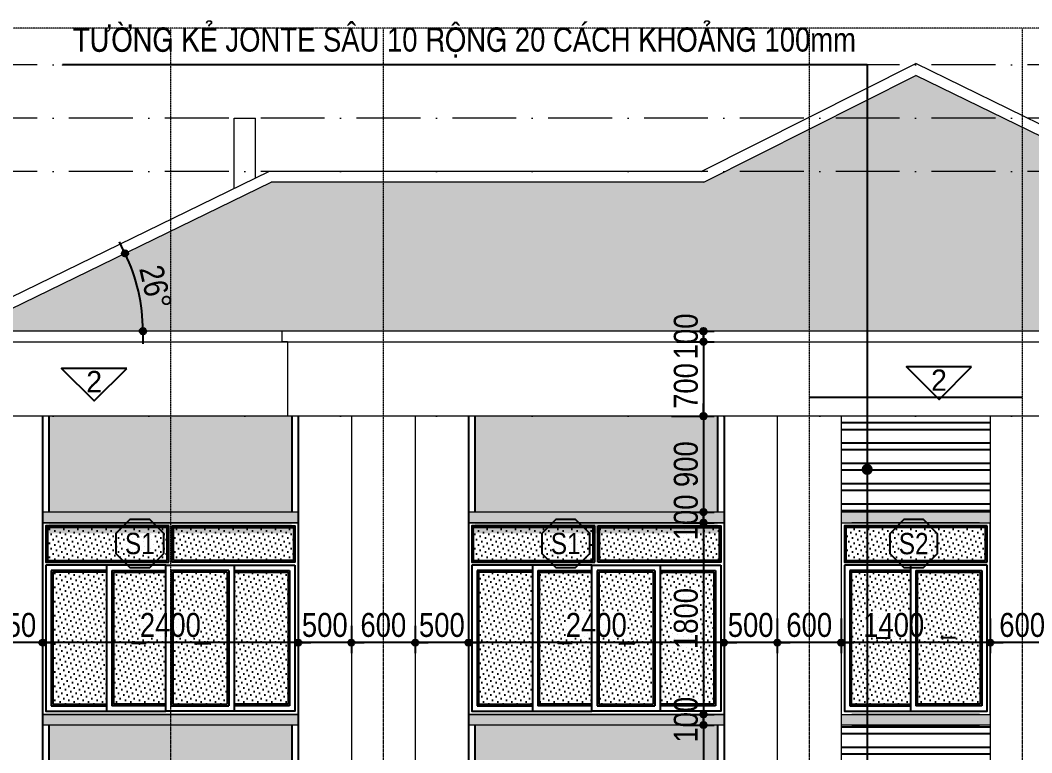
# Model space of a CAD drawing. Extents: x -79995 to 347433, y -157641 to 104789.
# Drawn here: x 74319 to 83819, y -22105 to -15225 of the extents above; entities that cross this region are included whole.
import ezdxf
from ezdxf.enums import TextEntityAlignment as Align

# ---------------------------------------------------------------- set-up
doc = ezdxf.new("R2010")
doc.units = 0
doc.linetypes.add('ACAD_ISO10W100', pattern=[18, 12, -3, 0, -3])
doc.layers.get('DEFPOINTS').update_dxf_attribs({"linetype": 'CONTINUOUS'})
for name, color, linetype in [('DIM', 1, 'CONTINUOUS'), ('DOOR', 20, 'CONTINUOUS'), ('HACTH', 8, 'CONTINUOUS'), ('HATCH', 8, 'CONTINUOUS'), ('HATCHNGOI', 22, 'CONTINUOUS'), ('KINH 1', 142, 'CONTINUOUS'), ('TAGS', 60, 'CONTINUOUS'), ('TEXT', 7, 'CONTINUOUS')]:
    doc.layers.add(name, color=color, linetype=linetype)
doc.layers.add('NET-THAY', color=2, linetype='CONTINUOUS', lineweight=13)
doc.layers.add('TRUC', color=24, linetype='CONTINUOUS', lineweight=0)
doc.styles.add('1', font='', dxfattribs={"height": 250})
doc.styles.add('AVO', font='')
doc.styles.add('HEL-CONDENSE', font='')
doc.styles.add('VNI-HELVE-CONDENSEN', font='')
doc.styles.get('1').set_extended_font_data('VNI-Helve-Condense')
doc.styles.get('AVO').set_extended_font_data('VNI-Avo')
doc.styles.get('HEL-CONDENSE').set_extended_font_data('VNI-Helve-Condense')
doc.styles.get('VNI-HELVE-CONDENSEN').set_extended_font_data('VNI-Helve-Condense')
doc.dimstyles.new('D100', dxfattribs={"dimtxt": 225, "dimasz": 1.2, "dimexe": 100, "dimexo": 0, "dimgap": 50, "dimtad": 1, "dimdec": 0, "dimzin": 13, "dimdsep": 46, "dimtxsty": 'HEL-CONDENSE', "dimblk": 'D50', "dimcen": 0, "dimclrd": 1, "dimclre": 1, "dimclrt": 7, "dimadec": 0, "dimazin": 0, "dimtfac": 1, "dimtdec": 0, "dimtmove": 0, "dimatfit": 3, "dimldrblk": 'D50', "dimfxl": 1, "dimtolj": 1, "dimtzin": 13, "dimarcsym": 0})
pattern_1 = [(37.5, (-1253396.462, -257400.137), (-1.2000235, 36.7059928), [0, -28.956, 0, -32.385, 0, -30.95625]), (7.5, (-1253396.46, -257400.137), (33.7142462, 53.7618825), [0, -15.621, 0, -26.0985, 0, -10.00125]), (327.5, (-1253419.894, -257400.137), (59.3244278, 0.10778885), [0, -9.525, 0, -34.29, 0, -44.7675]), (317.5, (-1253419.894, -257400.137), (57.266734, 16.7196992), [0, -4.7625, 0, -22.479, 0, -25.7175])]
pattern_2 = [(82.5, (-993673.49, 316143.21), (-70.350659, 65.896356), [0, -76, 0, -85, 0, -81.25]), (52.5, (-993673.49, 316143.21), (-37.206876, 162.348986), [0, -41, 0, -68.5, 0, -26.25]), (12.5, (-993716.98, 316099.72), (109.9014636, 110.301619), [0, -25, 0, -90, 0, -117.5]), (2.5, (-993716.98, 316099.72), (75.252108, 137.313143), [0, -12.5, 0, -59, 0, -67.5])]
pattern_3 = [(45, (0, 0), (-16.5728, 49.71845), [0, -46.875])]

# ---------------------------------------------------------------- blocks, each defined once
blk = doc.blocks.new('KH-CUADI')
at = {"layer": 'TAGS'}
blk.add_lwpolyline([(-124, 300), (-300, 124), (-300, -124), (-124, -300), (124, -300), (300, -124), (300, 124), (124, 300)], close=True, dxfattribs=at)
at = {"layer": 'TAGS', "style": 'VNI-HELVE-CONDENSEN'}
blk.add_attdef('D', text='', height=300, dxfattribs=at).set_placement((0, 0), align=Align.MIDDLE)
blk = doc.blocks.new('A$C11FB6725')
at = {"layer": 'KINH 1'}
h = blk.add_hatch(dxfattribs=at)
h.set_pattern_fill('DOTS', color=256, scale=750, angle=45, style=0)
h.set_pattern_definition(pattern_3)
h.paths.add_polyline_path([(59.6, -459.4), (-1065.4, -459.4), (-1065.4, -769.4), (59.6, -769.4)])
h.paths.add_polyline_path([(1244.6, -459.4), (119.6, -459.4), (119.6, -769.4), (1244.6, -769.4)])
h.paths.add_polyline_path([(1194.6, -879.4), (689.6, -879.4), (689.6, -2119.4), (1194.6, -2119.4)])
h.paths.add_polyline_path([(624.6, -879.4), (113.1, -879.4), (113.1, -2119.4), (624.6, -2119.4)])
h.paths.add_polyline_path([(48.1, -879.4), (-445.4, -879.4), (-445.4, -2119.4), (48.1, -2119.4)])
h.paths.add_polyline_path([(-510.4, -879.4), (-1015.4, -879.4), (-1015.4, -2119.4), (-510.4, -2119.4)])
at = {"layer": 'DOOR'}
for p, q in [((74.6, -784.4), (74.6, -444.4)), ((104.6, -784.4), (104.6, -444.4)), ((48.1, -814.4), (-1080.4, -814.4)), ((-510.4, -814.4), (-510.4, -2184.4)), ((48.1, -814.4), (1259.6, -814.4)), ((689.6, -814.4), (689.6, -2184.4)), ((-510.4, -864.4), (-1030.4, -864.4)), ((-1030.4, -864.4), (-1030.4, -2134.4)), ((-460.4, -864.4), (-460.4, -2134.4)), ((-460.4, -864.4), (48.1, -864.4)), ((639.6, -864.4), (98.1, -864.4)), ((98.1, -864.4), (98.1, -2134.4)), ((639.6, -864.4), (639.6, -2134.4)), ((689.6, -864.4), (1209.6, -864.4)), ((1209.6, -864.4), (1209.6, -2134.4)), ((-1030.4, -2134.4), (-510.4, -2134.4)), ((48.1, -2134.4), (-460.4, -2134.4)), ((98.1, -2134.4), (639.6, -2134.4)), ((1209.6, -2134.4), (689.6, -2134.4))]:
    blk.add_line(p, q, dxfattribs=at)
at = {"layer": 'DOOR', "color": 8}
for p, q in [((-510.4, -879.4), (-1015.4, -879.4)), ((-1015.4, -879.4), (-1015.4, -2119.4)), ((-445.4, -879.4), (-445.4, -2119.4)), ((-445.4, -879.4), (48.1, -879.4)), ((624.6, -879.4), (113.1, -879.4)), ((113.1, -879.4), (113.1, -2119.4)), ((624.6, -879.4), (624.6, -2119.4)), ((689.6, -879.4), (1194.6, -879.4)), ((1194.6, -879.4), (1194.6, -2119.4)), ((-1015.4, -2119.4), (-510.4, -2119.4)), ((48.1, -2119.4), (-445.4, -2119.4)), ((113.1, -2119.4), (624.6, -2119.4)), ((1194.6, -2119.4), (689.6, -2119.4))]:
    blk.add_line(p, q, dxfattribs=at)
at = {"layer": 'DOOR'}
for points in [[(74.6, -444.4), (-1080.4, -444.4), (-1080.4, -784.4), (74.6, -784.4)], [(104.6, -444.4), (1259.6, -444.4), (1259.6, -784.4), (104.6, -784.4)], [(-1080.4, -814.4), (-1080.4, -2184.4), (48.1, -2184.4), (48.1, -814.4)], [(1259.6, -814.4), (1259.6, -2184.4), (48.1, -2184.4), (48.1, -814.4)], [(-138.1, -1548.1), (-268.5, -1548.1), (-255.2, -1527.4)], [(317.3, -1548.1), (447.7, -1548.1), (434.4, -1527.4)]]:
    blk.add_lwpolyline(points, dxfattribs=at)
at = {"layer": 'DOOR', "color": 8}
for points in [[(59.6, -769.4), (59.6, -459.4), (-1065.4, -459.4), (-1065.4, -769.4), (59.6, -769.4)], [(119.6, -769.4), (119.6, -459.4), (1244.6, -459.4), (1244.6, -769.4), (119.6, -769.4)]]:
    blk.add_lwpolyline(points, close=True, dxfattribs=at)
at = {"layer": 'NET-THAY'}
for p, q in [((-1110.4, -414.4), (1289.6, -414.4)), ((1289.6, -2214.4), (1289.6, -414.4)), ((-1110.4, -2214.4), (1289.6, -2214.4))]:
    blk.add_line(p, q, dxfattribs=at)
blk.add_lwpolyline([(-1110.4, -414.4), (-1110.4, -2214.4)], dxfattribs=at)
at = {"layer": 'TAGS', "linetype": 'Continuous'}
ref = blk.add_blockref('KH-CUADI', (-197.3, -609.5), dxfattribs=dict(at, xscale=0.75, yscale=0.75, zscale=0.75, rotation=180))
ref.add_attrib('D', 'S1', dxfattribs={"color": 7, "height": 200, "style": 'VNI-HELVE-CONDENSEN'}).set_placement((-197.3, -609.5), align=Align.MIDDLE)
blk = doc.blocks.new('A$C204D7F7F')
at = {"layer": 'KINH 1'}
h = blk.add_hatch(dxfattribs=at)
h.set_pattern_fill('DOTS', color=256, scale=750, angle=45, style=0)
h.set_pattern_definition(pattern_3)
h.paths.add_polyline_path([(3435.1, 1266), (2125.1, 1266), (2125.1, 956), (3435.1, 956)])
h.paths.add_polyline_path([(3385.1, 846), (2795.1, 846), (2795.1, -394), (3385.1, -394)])
h.paths.add_polyline_path([(2730.1, 846), (2175.1, 846), (2175.1, -394), (2730.1, -394)])
at = {"layer": 'DOOR'}
for p, q in [((3450.1, 941), (3450.1, 1281)), ((3450.1, 911), (2110.1, 911)), ((2730.1, 861), (2160.1, 861)), ((2160.1, 861), (2160.1, -409)), ((2730.1, 911), (2730.1, -459)), ((2780.1, 861), (2780.1, -409)), ((2780.1, 861), (3400.1, 861)), ((3400.1, 861), (3400.1, -409)), ((2160.1, -409), (2730.1, -409)), ((3400.1, -409), (2780.1, -409))]:
    blk.add_line(p, q, dxfattribs=at)
at = {"layer": 'DOOR', "color": 8}
for p, q in [((2730.1, 846), (2175.1, 846)), ((2175.1, 846), (2175.1, -394)), ((2795.1, 846), (2795.1, -394)), ((2795.1, 846), (3385.1, 846)), ((3385.1, 846), (3385.1, -394)), ((2175.1, -394), (2730.1, -394)), ((3385.1, -394), (2795.1, -394))]:
    blk.add_line(p, q, dxfattribs=at)
at = {"layer": 'DOOR'}
for points in [[(3450.1, 1281), (2110.1, 1281), (2110.1, 941), (3450.1, 941)], [(2110.1, 911), (2110.1, -459), (3450.1, -459), (3450.1, 911)], [(2407.8, 231.3), (2538.2, 231.3), (2524.9, 252.1)], [(3152.4, 231.3), (3022, 231.3), (3035.3, 252.1)]]:
    blk.add_lwpolyline(points, dxfattribs=at)
at = {"layer": 'DOOR', "color": 8}
blk.add_lwpolyline([(3435.1, 956), (3435.1, 1266), (2125.1, 1266), (2125.1, 956), (3435.1, 956)], close=True, dxfattribs=at)
at = {"layer": 'NET-THAY'}
for p, q in [((2080.1, 1311), (3480.1, 1311)), ((3480.1, -489), (3480.1, 1311)), ((2080.1, -489), (3480.1, -489))]:
    blk.add_line(p, q, dxfattribs=at)
blk.add_lwpolyline([(2080.1, 1311), (2080.1, -489)], dxfattribs=at)
at = {"layer": 'TAGS', "linetype": 'Continuous'}
ref = blk.add_blockref('KH-CUADI', (2761.1, 1115), dxfattribs=dict(at, xscale=0.75, yscale=0.75, zscale=0.75, rotation=180))
ref.add_attrib('D', 'S2', dxfattribs={"color": 7, "height": 200, "style": 'VNI-HELVE-CONDENSEN'}).set_placement((2761.1, 1115), align=Align.MIDDLE)
blk = doc.blocks.new('D50')
at = {"layer": 'DIM'}
blk.add_hatch(color=256, dxfattribs=at).paths.add_polyline_path([(25, 0, 1), (-25, 0, 1)])
blk.add_line((25, 0), (100, 0), dxfattribs=at)
blk.add_circle((0, 0), 25, dxfattribs=at)
blk = doc.blocks.new('*D964')
at = {"layer": 'DEFPOINTS', "color": 0, "linetype": 'Continuous', "transparency": 16777216}
for p in [(80485.9, -18144.2), (80485.9, -18244.2), (80735.9, -18244.2)]:
    blk.add_point(p, dxfattribs=at)
at = {"layer": 'DIM', "color": 1, "linetype": 'Continuous', "lineweight": -2, "transparency": 16777216}
for p, q in [((80485.9, -18144.2), (80835.9, -18144.2)), ((80735.9, -18143), (80735.9, -18141.8)), ((80735.9, -18144.2), (80735.9, -18244.2)), ((80485.9, -18244.2), (80835.9, -18244.2)), ((80735.9, -18245.4), (80735.9, -18246.6))]:
    blk.add_line(p, q, dxfattribs=at)
at = {"layer": 'DIM', "color": 1, "linetype": 'Continuous', "lineweight": -2, "transparency": 16777216, "xscale": 1.199999999999999, "yscale": 1.199999999999999, "zscale": 1.199999999999999}
for p, rotation in [((80735.9, -18144.2), 270), ((80735.9, -18244.2), 90)]:
    blk.add_blockref('D50', p, dxfattribs=dict(at, rotation=rotation))
at = {"layer": 'DIM', "color": 7, "linetype": 'Continuous', "transparency": 16777216, "insert": (80571, -18194.2), "char_height": 225, "attachment_point": 5, "rotation": 90, "style": 'HEL-CONDENSE'}
blk.add_mtext('\\A1;100', dxfattribs=at)
blk = doc.blocks.new('*D965')
at = {"layer": 'DEFPOINTS', "color": 0, "linetype": 'Continuous', "transparency": 16777216}
for p in [(80485.9, -18244.2), (80435.9, -18944.2), (80735.9, -18944.2)]:
    blk.add_point(p, dxfattribs=at)
at = {"layer": 'DIM', "color": 1, "linetype": 'Continuous', "lineweight": -2, "transparency": 16777216}
for p, q in [((80485.9, -18244.2), (80835.9, -18244.2)), ((80735.9, -18245.4), (80735.9, -18943)), ((80435.9, -18944.2), (80835.9, -18944.2))]:
    blk.add_line(p, q, dxfattribs=at)
at = {"layer": 'DIM', "color": 1, "linetype": 'Continuous', "lineweight": -2, "transparency": 16777216, "xscale": 1.199999999999999, "yscale": 1.199999999999999, "zscale": 1.199999999999999}
for p, rotation in [((80735.9, -18244.2), 90), ((80735.9, -18944.2), 270)]:
    blk.add_blockref('D50', p, dxfattribs=dict(at, rotation=rotation))
at = {"layer": 'DIM', "color": 7, "linetype": 'Continuous', "transparency": 16777216, "insert": (80571, -18660.1), "char_height": 225, "attachment_point": 5, "rotation": 90, "style": 'HEL-CONDENSE'}
blk.add_mtext('\\A1;700', dxfattribs=at)
blk = doc.blocks.new('*D969')
at = {"layer": 'DEFPOINTS', "color": 0, "linetype": 'Continuous', "transparency": 16777216}
for p in [(83428.8, -20844.2), (84028.8, -20844.2), (83428.8, -21070.7)]:
    blk.add_point(p, dxfattribs=at)
at = {"layer": 'DIM', "color": 1, "linetype": 'Continuous', "lineweight": -2, "transparency": 16777216}
for p, q in [((83428.8, -20844.2), (83428.8, -21170.7)), ((84028.8, -20844.2), (84028.8, -21170.7)), ((84027.6, -21070.7), (83430, -21070.7))]:
    blk.add_line(p, q, dxfattribs=at)
at = {"layer": 'DIM', "color": 1, "linetype": 'Continuous', "lineweight": -2, "transparency": 16777216, "xscale": 1.199999999999999, "yscale": 1.199999999999999, "zscale": 1.199999999999999, "rotation": 180}
blk.add_blockref('D50', (83428.8, -21070.7), dxfattribs=at)
at = {"layer": 'DIM', "color": 1, "linetype": 'Continuous', "lineweight": -2, "transparency": 16777216, "xscale": 1.199999999999999, "yscale": 1.199999999999999, "zscale": 1.199999999999999}
blk.add_blockref('D50', (84028.8, -21070.7), dxfattribs=at)
at = {"layer": 'DIM', "color": 7, "linetype": 'Continuous', "transparency": 16777216, "insert": (83728.8, -20905.8), "char_height": 225, "attachment_point": 5, "style": 'HEL-CONDENSE'}
blk.add_mtext('\\A1;600', dxfattribs=at)
blk = doc.blocks.new('*D970')
at = {"layer": 'DEFPOINTS', "color": 0, "linetype": 'Continuous', "transparency": 16777216}
for p in [(82028.8, -20844.2), (83428.8, -20844.2), (82028.8, -21070.7)]:
    blk.add_point(p, dxfattribs=at)
at = {"layer": 'DIM', "color": 1, "linetype": 'Continuous', "lineweight": -2, "transparency": 16777216}
for p, q in [((82028.8, -20844.2), (82028.8, -21170.7)), ((83428.8, -20844.2), (83428.8, -21170.7)), ((83427.6, -21070.7), (82030, -21070.7))]:
    blk.add_line(p, q, dxfattribs=at)
at = {"layer": 'DIM', "color": 1, "linetype": 'Continuous', "lineweight": -2, "transparency": 16777216, "xscale": 1.199999999999999, "yscale": 1.199999999999999, "zscale": 1.199999999999999, "rotation": 180}
blk.add_blockref('D50', (82028.8, -21070.7), dxfattribs=at)
at = {"layer": 'DIM', "color": 1, "linetype": 'Continuous', "lineweight": -2, "transparency": 16777216, "xscale": 1.199999999999999, "yscale": 1.199999999999999, "zscale": 1.199999999999999}
blk.add_blockref('D50', (83428.8, -21070.7), dxfattribs=at)
at = {"layer": 'DIM', "color": 7, "linetype": 'Continuous', "transparency": 16777216, "insert": (82522.1, -20905.8), "char_height": 225, "attachment_point": 5, "style": 'HEL-CONDENSE'}
blk.add_mtext('\\A1;1400', dxfattribs=at)
blk = doc.blocks.new('*D971')
at = {"layer": 'DEFPOINTS', "color": 0, "linetype": 'Continuous', "transparency": 16777216}
for p in [(81428.8, -20844.2), (82028.8, -20844.2), (81428.8, -21070.7)]:
    blk.add_point(p, dxfattribs=at)
at = {"layer": 'DIM', "color": 1, "linetype": 'Continuous', "lineweight": -2, "transparency": 16777216}
for p, q in [((81428.8, -20844.2), (81428.8, -21170.7)), ((82028.8, -20844.2), (82028.8, -21170.7)), ((82027.6, -21070.7), (81430, -21070.7))]:
    blk.add_line(p, q, dxfattribs=at)
at = {"layer": 'DIM', "color": 1, "linetype": 'Continuous', "lineweight": -2, "transparency": 16777216, "xscale": 1.199999999999999, "yscale": 1.199999999999999, "zscale": 1.199999999999999, "rotation": 180}
blk.add_blockref('D50', (81428.8, -21070.7), dxfattribs=at)
at = {"layer": 'DIM', "color": 1, "linetype": 'Continuous', "lineweight": -2, "transparency": 16777216, "xscale": 1.199999999999999, "yscale": 1.199999999999999, "zscale": 1.199999999999999}
blk.add_blockref('D50', (82028.8, -21070.7), dxfattribs=at)
at = {"layer": 'DIM', "color": 7, "linetype": 'Continuous', "transparency": 16777216, "insert": (81728.8, -20905.8), "char_height": 225, "attachment_point": 5, "style": 'HEL-CONDENSE'}
blk.add_mtext('\\A1;600', dxfattribs=at)
blk = doc.blocks.new('*D972')
at = {"layer": 'DEFPOINTS', "color": 0, "linetype": 'Continuous', "transparency": 16777216}
for p in [(80928.8, -20844.2), (81428.8, -20844.2), (80928.8, -21070.7)]:
    blk.add_point(p, dxfattribs=at)
at = {"layer": 'DIM', "color": 1, "linetype": 'Continuous', "lineweight": -2, "transparency": 16777216}
for p, q in [((80928.8, -20844.2), (80928.8, -21170.7)), ((81428.8, -20844.2), (81428.8, -21170.7)), ((81427.6, -21070.7), (80930, -21070.7))]:
    blk.add_line(p, q, dxfattribs=at)
at = {"layer": 'DIM', "color": 1, "linetype": 'Continuous', "lineweight": -2, "transparency": 16777216, "xscale": 1.199999999999999, "yscale": 1.199999999999999, "zscale": 1.199999999999999, "rotation": 180}
blk.add_blockref('D50', (80928.8, -21070.7), dxfattribs=at)
at = {"layer": 'DIM', "color": 1, "linetype": 'Continuous', "lineweight": -2, "transparency": 16777216, "xscale": 1.199999999999999, "yscale": 1.199999999999999, "zscale": 1.199999999999999}
blk.add_blockref('D50', (81428.8, -21070.7), dxfattribs=at)
at = {"layer": 'DIM', "color": 7, "linetype": 'Continuous', "transparency": 16777216, "insert": (81178.8, -20905.8), "char_height": 225, "attachment_point": 5, "style": 'HEL-CONDENSE'}
blk.add_mtext('\\A1;500', dxfattribs=at)
blk = doc.blocks.new('*D973')
at = {"layer": 'DEFPOINTS', "color": 0, "linetype": 'Continuous', "transparency": 16777216}
for p in [(78528.7, -20844.2), (80928.8, -20844.2), (78528.7, -21070.7)]:
    blk.add_point(p, dxfattribs=at)
at = {"layer": 'DIM', "color": 1, "linetype": 'Continuous', "lineweight": -2, "transparency": 16777216}
for p, q in [((78528.7, -20844.2), (78528.7, -21170.7)), ((80928.8, -20844.2), (80928.8, -21170.7)), ((80927.6, -21070.7), (78529.9, -21070.7))]:
    blk.add_line(p, q, dxfattribs=at)
at = {"layer": 'DIM', "color": 1, "linetype": 'Continuous', "lineweight": -2, "transparency": 16777216, "xscale": 1.199999999999999, "yscale": 1.199999999999999, "zscale": 1.199999999999999, "rotation": 180}
blk.add_blockref('D50', (78528.7, -21070.7), dxfattribs=at)
at = {"layer": 'DIM', "color": 1, "linetype": 'Continuous', "lineweight": -2, "transparency": 16777216, "xscale": 1.199999999999999, "yscale": 1.199999999999999, "zscale": 1.199999999999999}
blk.add_blockref('D50', (80928.8, -21070.7), dxfattribs=at)
at = {"layer": 'DIM', "color": 7, "linetype": 'Continuous', "transparency": 16777216, "insert": (79728.8, -20905.8), "char_height": 225, "attachment_point": 5, "style": 'HEL-CONDENSE'}
blk.add_mtext('\\A1;2400', dxfattribs=at)
blk = doc.blocks.new('*D974')
at = {"layer": 'DEFPOINTS', "color": 0, "linetype": 'Continuous', "transparency": 16777216}
for p in [(78528.7, -20844.2), (78028.8, -20913), (78028.8, -21070.7)]:
    blk.add_point(p, dxfattribs=at)
at = {"layer": 'DIM', "color": 1, "linetype": 'Continuous', "lineweight": -2, "transparency": 16777216}
for p, q in [((78528.7, -20844.2), (78528.7, -21170.7)), ((78028.8, -20913), (78028.8, -21170.7)), ((78527.5, -21070.7), (78030, -21070.7))]:
    blk.add_line(p, q, dxfattribs=at)
at = {"layer": 'DIM', "color": 1, "linetype": 'Continuous', "lineweight": -2, "transparency": 16777216, "xscale": 1.199999999999999, "yscale": 1.199999999999999, "zscale": 1.199999999999999, "rotation": 180}
blk.add_blockref('D50', (78028.8, -21070.7), dxfattribs=at)
at = {"layer": 'DIM', "color": 1, "linetype": 'Continuous', "lineweight": -2, "transparency": 16777216, "xscale": 1.199999999999999, "yscale": 1.199999999999999, "zscale": 1.199999999999999}
blk.add_blockref('D50', (78528.7, -21070.7), dxfattribs=at)
at = {"layer": 'DIM', "color": 7, "linetype": 'Continuous', "transparency": 16777216, "insert": (78278.7, -20905.8), "char_height": 225, "attachment_point": 5, "style": 'HEL-CONDENSE'}
blk.add_mtext('\\A1;500', dxfattribs=at)
blk = doc.blocks.new('*D975')
at = {"layer": 'DEFPOINTS', "color": 0, "linetype": 'Continuous', "transparency": 16777216}
for p in [(77428.8, -20913), (78028.8, -20913), (77428.8, -21070.7)]:
    blk.add_point(p, dxfattribs=at)
at = {"layer": 'DIM', "color": 1, "linetype": 'Continuous', "lineweight": -2, "transparency": 16777216}
for p, q in [((77428.8, -20913), (77428.8, -21170.7)), ((78028.8, -20913), (78028.8, -21170.7)), ((78027.6, -21070.7), (77430, -21070.7))]:
    blk.add_line(p, q, dxfattribs=at)
at = {"layer": 'DIM', "color": 1, "linetype": 'Continuous', "lineweight": -2, "transparency": 16777216, "xscale": 1.199999999999999, "yscale": 1.199999999999999, "zscale": 1.199999999999999, "rotation": 180}
blk.add_blockref('D50', (77428.8, -21070.7), dxfattribs=at)
at = {"layer": 'DIM', "color": 1, "linetype": 'Continuous', "lineweight": -2, "transparency": 16777216, "xscale": 1.199999999999999, "yscale": 1.199999999999999, "zscale": 1.199999999999999}
blk.add_blockref('D50', (78028.8, -21070.7), dxfattribs=at)
at = {"layer": 'DIM', "color": 7, "linetype": 'Continuous', "transparency": 16777216, "insert": (77728.8, -20905.8), "char_height": 225, "attachment_point": 5, "style": 'HEL-CONDENSE'}
blk.add_mtext('\\A1;600', dxfattribs=at)
blk = doc.blocks.new('*D976')
at = {"layer": 'DEFPOINTS', "color": 0, "linetype": 'Continuous', "transparency": 16777216}
for p in [(76928.8, -20913), (77428.8, -20913), (76928.8, -21070.7)]:
    blk.add_point(p, dxfattribs=at)
at = {"layer": 'DIM', "color": 1, "linetype": 'Continuous', "lineweight": -2, "transparency": 16777216}
for p, q in [((76928.8, -20913), (76928.8, -21170.7)), ((77428.8, -20913), (77428.8, -21170.7)), ((77427.6, -21070.7), (76930, -21070.7))]:
    blk.add_line(p, q, dxfattribs=at)
at = {"layer": 'DIM', "color": 1, "linetype": 'Continuous', "lineweight": -2, "transparency": 16777216, "xscale": 1.199999999999999, "yscale": 1.199999999999999, "zscale": 1.199999999999999, "rotation": 180}
blk.add_blockref('D50', (76928.8, -21070.7), dxfattribs=at)
at = {"layer": 'DIM', "color": 1, "linetype": 'Continuous', "lineweight": -2, "transparency": 16777216, "xscale": 1.199999999999999, "yscale": 1.199999999999999, "zscale": 1.199999999999999}
blk.add_blockref('D50', (77428.8, -21070.7), dxfattribs=at)
at = {"layer": 'DIM', "color": 7, "linetype": 'Continuous', "transparency": 16777216, "insert": (77178.8, -20905.8), "char_height": 225, "attachment_point": 5, "style": 'HEL-CONDENSE'}
blk.add_mtext('\\A1;500', dxfattribs=at)
blk = doc.blocks.new('*D977')
at = {"layer": 'DEFPOINTS', "color": 0, "linetype": 'Continuous', "transparency": 16777216}
for p in [(74528.7, -20844.2), (76928.8, -20913), (74528.7, -21070.7)]:
    blk.add_point(p, dxfattribs=at)
at = {"layer": 'DIM', "color": 1, "linetype": 'Continuous', "lineweight": -2, "transparency": 16777216}
for p, q in [((74528.7, -20844.2), (74528.7, -21170.7)), ((76928.8, -20913), (76928.8, -21170.7)), ((76927.6, -21070.7), (74529.9, -21070.7))]:
    blk.add_line(p, q, dxfattribs=at)
at = {"layer": 'DIM', "color": 1, "linetype": 'Continuous', "lineweight": -2, "transparency": 16777216, "xscale": 1.199999999999999, "yscale": 1.199999999999999, "zscale": 1.199999999999999, "rotation": 180}
blk.add_blockref('D50', (74528.7, -21070.7), dxfattribs=at)
at = {"layer": 'DIM', "color": 1, "linetype": 'Continuous', "lineweight": -2, "transparency": 16777216, "xscale": 1.199999999999999, "yscale": 1.199999999999999, "zscale": 1.199999999999999}
blk.add_blockref('D50', (76928.8, -21070.7), dxfattribs=at)
at = {"layer": 'DIM', "color": 7, "linetype": 'Continuous', "transparency": 16777216, "insert": (75728.8, -20905.8), "char_height": 225, "attachment_point": 5, "style": 'HEL-CONDENSE'}
blk.add_mtext('\\A1;2400', dxfattribs=at)
blk = doc.blocks.new('*D978')
at = {"layer": 'DEFPOINTS', "color": 0, "linetype": 'Continuous', "transparency": 16777216}
for p in [(74528.7, -20844.2), (73978.8, -20921.8), (73978.8, -21070.7)]:
    blk.add_point(p, dxfattribs=at)
at = {"layer": 'DIM', "color": 1, "linetype": 'Continuous', "lineweight": -2, "transparency": 16777216}
for p, q in [((74528.7, -20844.2), (74528.7, -21170.7)), ((73978.8, -20921.8), (73978.8, -21170.7)), ((74527.5, -21070.7), (73980, -21070.7))]:
    blk.add_line(p, q, dxfattribs=at)
at = {"layer": 'DIM', "color": 1, "linetype": 'Continuous', "lineweight": -2, "transparency": 16777216, "xscale": 1.199999999999999, "yscale": 1.199999999999999, "zscale": 1.199999999999999, "rotation": 180}
blk.add_blockref('D50', (73978.8, -21070.7), dxfattribs=at)
at = {"layer": 'DIM', "color": 1, "linetype": 'Continuous', "lineweight": -2, "transparency": 16777216, "xscale": 1.199999999999999, "yscale": 1.199999999999999, "zscale": 1.199999999999999}
blk.add_blockref('D50', (74528.7, -21070.7), dxfattribs=at)
at = {"layer": 'DIM', "color": 7, "linetype": 'Continuous', "transparency": 16777216, "insert": (74253.7, -20905.8), "char_height": 225, "attachment_point": 5, "style": 'HEL-CONDENSE'}
blk.add_mtext('\\A1;550', dxfattribs=at)
blk = doc.blocks.new('*D981')
at = {"layer": 'DEFPOINTS', "color": 0, "linetype": 'Continuous', "transparency": 16777216}
for p in [(80653.4, -18944.2), (80653.4, -19844.2), (80735.9, -19844.2)]:
    blk.add_point(p, dxfattribs=at)
at = {"layer": 'DIM', "color": 1, "linetype": 'Continuous', "lineweight": -2, "transparency": 16777216}
for p, q in [((80653.4, -18944.2), (80835.9, -18944.2)), ((80735.9, -18945.4), (80735.9, -19843)), ((80653.4, -19844.2), (80835.9, -19844.2))]:
    blk.add_line(p, q, dxfattribs=at)
at = {"layer": 'DIM', "color": 1, "linetype": 'Continuous', "lineweight": -2, "transparency": 16777216, "xscale": 1.199999999999999, "yscale": 1.199999999999999, "zscale": 1.199999999999999}
for p, rotation in [((80735.9, -18944.2), 90), ((80735.9, -19844.2), 270)]:
    blk.add_blockref('D50', p, dxfattribs=dict(at, rotation=rotation))
at = {"layer": 'DIM', "color": 7, "linetype": 'Continuous', "transparency": 16777216, "insert": (80571, -19394.2), "char_height": 225, "attachment_point": 5, "rotation": 90, "style": 'HEL-CONDENSE'}
blk.add_mtext('\\A1;900', dxfattribs=at)
blk = doc.blocks.new('*D982')
at = {"layer": 'DEFPOINTS', "color": 0, "linetype": 'Continuous', "transparency": 16777216}
for p in [(80653.4, -19844.2), (80545.4, -19944.2), (80735.9, -19944.2)]:
    blk.add_point(p, dxfattribs=at)
at = {"layer": 'DIM', "color": 1, "linetype": 'Continuous', "lineweight": -2, "transparency": 16777216}
for p, q in [((80653.4, -19844.2), (80835.9, -19844.2)), ((80735.9, -19843), (80735.9, -19841.8)), ((80735.9, -19844.2), (80735.9, -19944.2)), ((80545.4, -19944.2), (80835.9, -19944.2)), ((80735.9, -19945.4), (80735.9, -19946.6))]:
    blk.add_line(p, q, dxfattribs=at)
at = {"layer": 'DIM', "color": 1, "linetype": 'Continuous', "lineweight": -2, "transparency": 16777216, "xscale": 1.199999999999999, "yscale": 1.199999999999999, "zscale": 1.199999999999999}
for p, rotation in [((80735.9, -19844.2), 270), ((80735.9, -19944.2), 90)]:
    blk.add_blockref('D50', p, dxfattribs=dict(at, rotation=rotation))
at = {"layer": 'DIM', "color": 7, "linetype": 'Continuous', "transparency": 16777216, "insert": (80571, -19894.2), "char_height": 225, "attachment_point": 5, "rotation": 90, "style": 'HEL-CONDENSE'}
blk.add_mtext('\\A1;100', dxfattribs=at)
blk = doc.blocks.new('*D983')
at = {"layer": 'DEFPOINTS', "color": 0, "linetype": 'Continuous', "transparency": 16777216}
for p in [(80545.4, -19944.2), (80545.4, -21744.2), (80735.9, -21744.2)]:
    blk.add_point(p, dxfattribs=at)
at = {"layer": 'DIM', "color": 1, "linetype": 'Continuous', "lineweight": -2, "transparency": 16777216}
for p, q in [((80545.4, -19944.2), (80835.9, -19944.2)), ((80735.9, -19945.4), (80735.9, -21743)), ((80545.4, -21744.2), (80835.9, -21744.2))]:
    blk.add_line(p, q, dxfattribs=at)
at = {"layer": 'DIM', "color": 1, "linetype": 'Continuous', "lineweight": -2, "transparency": 16777216, "xscale": 1.199999999999999, "yscale": 1.199999999999999, "zscale": 1.199999999999999}
for p, rotation in [((80735.9, -19944.2), 90), ((80735.9, -21744.2), 270)]:
    blk.add_blockref('D50', p, dxfattribs=dict(at, rotation=rotation))
at = {"layer": 'DIM', "color": 7, "linetype": 'Continuous', "transparency": 16777216, "insert": (80571, -20844.2), "char_height": 225, "attachment_point": 5, "rotation": 90, "style": 'HEL-CONDENSE'}
blk.add_mtext('\\A1;1800', dxfattribs=at)
blk = doc.blocks.new('*D984')
at = {"layer": 'DEFPOINTS', "color": 0, "linetype": 'Continuous', "transparency": 16777216}
for p in [(80545.4, -21744.2), (80545.4, -21844.2), (80735.9, -21844.2)]:
    blk.add_point(p, dxfattribs=at)
at = {"layer": 'DIM', "color": 1, "linetype": 'Continuous', "lineweight": -2, "transparency": 16777216}
for p, q in [((80545.4, -21744.2), (80835.9, -21744.2)), ((80735.9, -21743), (80735.9, -21741.8)), ((80735.9, -21744.2), (80735.9, -21844.2)), ((80545.4, -21844.2), (80835.9, -21844.2)), ((80735.9, -21845.4), (80735.9, -21846.6))]:
    blk.add_line(p, q, dxfattribs=at)
at = {"layer": 'DIM', "color": 1, "linetype": 'Continuous', "lineweight": -2, "transparency": 16777216, "xscale": 1.199999999999999, "yscale": 1.199999999999999, "zscale": 1.199999999999999}
for p, rotation in [((80735.9, -21744.2), 270), ((80735.9, -21844.2), 90)]:
    blk.add_blockref('D50', p, dxfattribs=dict(at, rotation=rotation))
at = {"layer": 'DIM', "color": 7, "linetype": 'Continuous', "transparency": 16777216, "insert": (80571, -21794.2), "char_height": 225, "attachment_point": 5, "rotation": 90, "style": 'HEL-CONDENSE'}
blk.add_mtext('\\A1;100', dxfattribs=at)
blk = doc.blocks.new('*D985')
at = {"layer": 'DEFPOINTS', "color": 0, "linetype": 'Continuous', "transparency": 16777216}
for p in [(80545.4, -21844.2), (80545.4, -23444.2), (80735.9, -23444.2)]:
    blk.add_point(p, dxfattribs=at)
at = {"layer": 'DIM', "color": 1, "linetype": 'Continuous', "lineweight": -2, "transparency": 16777216}
for p, q in [((80545.4, -21844.2), (80835.9, -21844.2)), ((80735.9, -21845.4), (80735.9, -23443)), ((80545.4, -23444.2), (80835.9, -23444.2))]:
    blk.add_line(p, q, dxfattribs=at)
at = {"layer": 'DIM', "color": 1, "linetype": 'Continuous', "lineweight": -2, "transparency": 16777216, "xscale": 1.199999999999999, "yscale": 1.199999999999999, "zscale": 1.199999999999999}
for p, rotation in [((80735.9, -21844.2), 90), ((80735.9, -23444.2), 270)]:
    blk.add_blockref('D50', p, dxfattribs=dict(at, rotation=rotation))
at = {"layer": 'DIM', "color": 7, "linetype": 'Continuous', "transparency": 16777216, "insert": (80571, -22644.2), "char_height": 225, "attachment_point": 5, "rotation": 90, "style": 'HEL-CONDENSE'}
blk.add_mtext('\\A1;1600', dxfattribs=at)
blk = doc.blocks.new('TUONG-NAM')
at = {"layer": 'TAGS'}
blk.add_lwpolyline([(-453, -453), (453, -453), (0, 0)], close=True, dxfattribs=at)
at = {"layer": 'TAGS', "linetype": 'Continuous', "style": 'AVO'}
blk.add_attdef('KH-TUONG', text='', height=250, dxfattribs=at).set_placement((0, -269), align=Align.MIDDLE_CENTER)
blk = doc.blocks.new('*D1022')
at = {"layer": 'DEFPOINTS', "color": 0, "linetype": 'Continuous', "transparency": 16777216}
for p in [(82729.4, -15743.6), (86273.9, -17714.3), (72778.8, -18144.2), (87651.5, -18144.2), (88678.8, -18144.2)]:
    blk.add_point(p, dxfattribs=at)
at = {"layer": 'DIM', "color": 1, "linetype": 'Continuous', "lineweight": -2, "transparency": 16777216}
blk.add_arc((87651.5, -18144.2), 1443.2, 154.04764, 179.95236, dxfattribs=at)
at = {"layer": 'DIM', "color": 1, "linetype": 'Continuous', "lineweight": -2, "transparency": 16777216, "xscale": 1.199999999999999, "yscale": 1.199999999999999, "zscale": 1.199999999999999}
for p, rotation in [((86354.4, -17511.6), 64.02382078973774), ((86208.3, -18144.2), 269.9761792102629)]:
    blk.add_blockref('D50', p, dxfattribs=dict(at, rotation=rotation))
at = {"layer": 'DIM', "color": 7, "linetype": 'Continuous', "transparency": 16777216, "insert": (86084.7, -17782.5), "char_height": 225, "attachment_point": 5, "rotation": 77, "style": 'HEL-CONDENSE'}
blk.add_mtext('\\A1;26°', dxfattribs=at)
blk = doc.blocks.new('*D1023')
at = {"layer": 'DEFPOINTS', "color": 0, "linetype": 'Continuous', "transparency": 16777216}
for p in [(76676.4, -16744.2), (75452.1, -17893.3), (72778.8, -18144.2), (73806, -18144.2), (88678.8, -18144.2)]:
    blk.add_point(p, dxfattribs=at)
at = {"layer": 'HATCHNGOI', "color": 1, "linetype": 'Continuous', "lineweight": -2, "transparency": 16777216}
blk.add_arc((73806, -18144.2), 1665.1, 0.04129, 25.95871, dxfattribs=at)
at = {"layer": 'HATCHNGOI', "color": 1, "linetype": 'Continuous', "lineweight": -2, "transparency": 16777216, "xscale": 1.199999999999999, "yscale": 1.199999999999999, "zscale": 1.199999999999999}
for p, rotation in [((75302.5, -17414.3), 115.9793538671583), ((75471.1, -18144.2), 270.0206461328407)]:
    blk.add_blockref('D50', p, dxfattribs=dict(at, rotation=rotation))
at = {"layer": 'HATCHNGOI', "color": 7, "linetype": 'Continuous', "transparency": 16777216, "insert": (75589.1, -17732.6), "char_height": 225, "attachment_point": 5, "rotation": 283, "style": 'HEL-CONDENSE'}
blk.add_mtext('\\A1;26°', dxfattribs=at)

msp = doc.modelspace()

# ---------------------------------------------------------------- hatches: boundary and pattern name
at = {"layer": 'DIM', "linetype": 'ByBlock'}
msp.add_hatch(color=1, dxfattribs=at).paths.add_polyline_path([(82325.237, -19443.32, 1), (82220.717, -19443.32, 1)])
at = {"layer": 'HACTH'}
h = msp.add_hatch(dxfattribs=at)
h.set_pattern_fill('AR-SAND', color=256, scale=50, angle=45, style=0)
h.set_pattern_definition(pattern_2)
h.paths.add_polyline_path([(75728.751, -18944.245), (74588.751, -18944.245), (74588.751, -20044.245), (75728.751, -20044.245)])
h.paths.add_polyline_path([(76868.751, -18944.245), (75728.751, -18944.245), (75728.751, -20044.245), (76868.751, -20044.245)])
h.paths.add_polyline_path([(76868.756, -21844.245), (75728.751, -21844.245), (75728.751, -22544.245), (76868.754, -22544.245)])
h.paths.add_polyline_path([(75728.751, -21844.245), (74588.756, -21844.245), (74588.754, -22544.245), (75728.751, -22544.245)])
h.paths.add_polyline_path([(75728.751, -22544.245), (74588.754, -22544.245), (74588.751, -23644.245), (75728.751, -23644.245)])
h.paths.add_polyline_path([(76868.754, -22544.245), (75728.751, -22544.245), (75728.751, -23644.245), (76868.751, -23644.245)])
h.paths.add_polyline_path([(76868.751, -25444.245), (75728.751, -25444.245), (75728.751, -26144.245), (76868.751, -26144.245)])
h.paths.add_polyline_path([(75728.751, -25444.245), (74588.751, -25444.245), (74588.751, -26144.245), (75728.751, -26144.245)])
h.paths.add_polyline_path([(75728.751, -26144.245), (74588.751, -26144.245), (74588.751, -26494.245), (75728.751, -26494.245)])
h.paths.add_polyline_path([(76868.751, -26144.245), (75728.751, -26144.245), (75728.751, -26494.245), (76868.751, -26494.245)])
h = msp.add_hatch(dxfattribs=at)
h.set_pattern_fill('AR-SAND', color=256, scale=50, angle=45, style=0)
h.set_pattern_definition(pattern_2)
h.paths.add_polyline_path([(80868.751, -26144.245), (78588.751, -26144.245), (78588.751, -26494.245), (80868.751, -26494.245)])
h.paths.add_polyline_path([(80868.751, -25444.245), (78588.751, -25444.245), (78588.751, -26144.245), (80868.751, -26144.245)])
h.paths.add_polyline_path([(80868.754, -22544.245), (78588.754, -22544.245), (78588.751, -23644.245), (80868.751, -23644.245)])
h.paths.add_polyline_path([(80868.756, -21844.245), (78588.756, -21844.245), (78588.754, -22544.245), (80868.754, -22544.245)])
h.paths.add_polyline_path([(80868.751, -18944.245), (78588.751, -18944.245), (78588.751, -20044.245), (80868.751, -20044.245)])
h = msp.add_hatch(dxfattribs=at)
h.set_pattern_fill('ANSI32', color=256, scale=20, angle=135, style=0)
h.set_pattern_definition([(180, (-116800.88, -468838.07), (-1e-14, -190.5), []), (180, (-116864.38, -468774.57), (-1e-14, -190.5), [])])
h.paths.add_polyline_path([(83428.751, -18944.245), (82028.751, -18944.245), (82028.751, -19844.245), (83428.751, -19844.245)])
h.paths.add_polyline_path([(83428.751, -21844.245), (82028.751, -21844.245), (82028.751, -22544.245), (83428.751, -22544.245)])
h.paths.add_polyline_path([(83428.751, -22544.245), (82028.751, -22544.245), (82028.751, -23444.245), (83428.751, -23444.245)])
h.paths.add_polyline_path([(83428.751, -25444.245), (82028.751, -25444.245), (82028.751, -26144.245), (83428.751, -26144.245)])
h.paths.add_polyline_path([(83428.751, -26144.245), (82028.751, -26144.245), (82028.751, -26494.245), (83428.751, -26494.245)])
at = {"layer": 'HATCH'}
h = msp.add_hatch(dxfattribs=at)
h.set_pattern_fill('AR-SAND', color=256, scale=0.75, style=0)
h.set_pattern_definition(pattern_1)
h.paths.add_polyline_path([(74528.747, -19844.245), (76928.747, -19844.245), (76928.747, -19944.245), (74528.747, -19944.245)])
h = msp.add_hatch(dxfattribs=at)
h.set_pattern_fill('AR-SAND', color=256, scale=0.75, style=0)
h.set_pattern_definition(pattern_1)
h.paths.add_polyline_path([(78528.747, -19844.245), (80928.747, -19844.245), (80928.747, -19944.245), (78528.747, -19944.245)])
h = msp.add_hatch(dxfattribs=at)
h.set_pattern_fill('AR-SAND', color=256, scale=0.75, style=0)
h.set_pattern_definition(pattern_1)
h.paths.add_polyline_path([(83428.751, -19844.245), (82028.751, -19844.245), (82028.751, -19944.245), (83428.751, -19944.245)])
h.paths.add_polyline_path([(83428.751, -21744.245), (82028.751, -21744.245), (82028.751, -21844.245), (83428.751, -21844.245)])
h = msp.add_hatch(dxfattribs=at)
h.set_pattern_fill('AR-SAND', color=256, scale=0.75, style=0)
h.set_pattern_definition(pattern_1)
h.paths.add_polyline_path([(74528.756, -21744.245), (76928.756, -21744.245), (76928.756, -21844.245), (74528.756, -21844.245)])
h = msp.add_hatch(dxfattribs=at)
h.set_pattern_fill('AR-SAND', color=256, scale=0.75, style=0)
h.set_pattern_definition(pattern_1)
h.paths.add_polyline_path([(78528.756, -21744.245), (80928.756, -21744.245), (80928.756, -21844.245), (78528.756, -21844.245)])
at = {"layer": 'HATCHNGOI'}
h = msp.add_hatch(dxfattribs=at)
h.set_pattern_fill('AR-RSHKE', color=14, scale=0.75, angle=180, style=0)
h.set_pattern_definition([(180, (-1253396.46, -257400.14), (-485.775, -228.6), [114.3, -95.25, 133.35, -57.15, 171.45, -76.2]), (180, (-1253510.76, -257409.66), (-485.775, -228.6), [95.25, -361.95, 76.2, -114.3]), (180, (-1253739.36, -257385.85), (-485.775, -228.6), [57.15, -590.55]), (270, (-1253396.46, -257400.14), (161.925, -228.6), [219.075, -695.325]), (270, (-1253510.76, -257400.14), (161.925, -228.6), [214.3125, -700.0875]), (270, (-1253606.01, -257400.14), (161.925, -228.6), [200.025, -714.375]), (270, (-1253739.36, -257385.85), (161.925, -228.6), [219.075, -695.325]), (270, (-1253796.51, -257385.85), (161.925, -228.6), [219.075, -695.325]), (270, (-1253967.96, -257400.14), (161.925, -228.6), [209.55, -704.85])])
h.paths.add_polyline_path([(82272.041, -15973.378), (80737.828, -16744.245), (76676.408, -16744.245), (73805.983, -18144.245), (82272.041, -18144.245)])
h.paths.add_polyline_path([(82729.411, -15743.572), (82272.041, -15973.378), (82272.041, -18144.245), (87651.52, -18144.245)])

# ---------------------------------------------------------------- linework, layer by layer
at = {"layer": 'DIM', "linetype": 'Continuous'}
msp.add_line((81728.751, -18764.949), (83728.751, -18764.949), dxfattribs=at)
at = {"layer": 'HATCH'}
for p, q in [((74528.751, -18944.245), (74528.751, -23444.245)), ((74588.751, -18944.245), (74588.751, -19844.245)), ((76868.751, -18944.245), (76868.751, -19844.245)), ((76928.751, -18944.245), (76928.751, -23444.245)), ((78528.751, -18944.245), (78528.751, -26494.245)), ((78588.751, -18944.245), (78588.751, -19844.245)), ((80868.751, -18944.245), (80868.751, -19844.245)), ((80928.751, -18944.245), (80928.751, -26494.245)), ((74588.756, -21844.245), (74588.752, -23444.245)), ((76868.756, -21844.245), (76868.752, -23444.245)), ((78588.756, -21844.245), (78588.752, -23444.245)), ((80868.756, -21844.245), (80868.752, -23444.245))]:
    msp.add_line(p, q, dxfattribs=at)
at = {"layer": 'NET-THAY'}
for p, q in [((80714.117, -16644.245), (82728.751, -15631.99)), ((87879.637, -18144.245), (82728.751, -15631.99)), ((87879.637, -18144.245), (82728.751, -15631.99)), ((80737.828, -16744.245), (82729.411, -15743.572)), ((87651.52, -18144.245), (82729.411, -15743.572)), ((76328.751, -16802.548), (76328.751, -16144.245)), ((76328.751, -16144.245), (76528.751, -16144.245)), ((76528.751, -16705.002), (76528.751, -16144.245)), ((73577.866, -18144.245), (76653.321, -16644.245)), ((77314.117, -16644.245), (76653.321, -16644.245)), ((80714.117, -16644.245), (76714.117, -16644.245)), ((73805.983, -18144.245), (76676.408, -16744.245)), ((80737.828, -16744.245), (76676.408, -16744.245)), ((88678.751, -18144.245), (72778.751, -18144.245)), ((76828.751, -18244.245), (76828.751, -18944.245)), ((88628.751, -18944.245), (72828.751, -18944.245)), ((77428.751, -18944.245), (77428.751, -28244.245)), ((78028.751, -18944.245), (78028.751, -28244.245)), ((81428.751, -18944.245), (81428.751, -28244.245)), ((82028.751, -18944.245), (82028.751, -28244.245)), ((83428.751, -18944.245), (83428.751, -28244.245)), ((76928.747, -19844.245), (74528.747, -19844.245)), ((74528.756, -19944.245), (74528.756, -19844.245)), ((76928.756, -19944.245), (76928.756, -19844.245)), ((80928.747, -19844.245), (78528.747, -19844.245)), ((78528.747, -19844.245), (78528.747, -19944.245)), ((80928.751, -19844.245), (80928.747, -19944.245)), ((83428.751, -19844.245), (82028.751, -19844.245)), ((76928.747, -19944.245), (74528.747, -19944.245)), ((80928.747, -19944.245), (78528.747, -19944.245)), ((83328.751, -19944.245), (82128.751, -19944.245)), ((74528.751, -20044.245), (74528.756, -21844.245)), ((76928.751, -20044.245), (76928.756, -21844.245)), ((78528.751, -20044.245), (78528.756, -21844.245)), ((80928.751, -20044.245), (80928.756, -21844.245)), ((76928.756, -21744.245), (74528.756, -21744.245)), ((74528.756, -21844.245), (74528.756, -21744.245)), ((76928.756, -21844.245), (76928.756, -21744.245)), ((78528.751, -21744.245), (78528.751, -21844.245)), ((80928.756, -21744.245), (78528.756, -21744.245)), ((80928.756, -21744.245), (80928.756, -21844.245)), ((83328.751, -21744.245), (82128.751, -21744.245)), ((76928.756, -21844.245), (74528.756, -21844.245)), ((80928.756, -21844.245), (78528.756, -21844.245)), ((83428.751, -21844.245), (82028.751, -21844.245)), ((82128.751, -21844.245), (83328.751, -21844.245))]:
    msp.add_line(p, q, dxfattribs=at)
for points in [[(76828.751, -18244.245), (76778.751, -18244.245), (76778.751, -18144.245), (76778.751, -18144.245)], [(72778.751, -18244.245), (88628.751, -18244.245)]]:
    msp.add_lwpolyline(points, dxfattribs=at)
at = {"layer": 'TEXT'}
for points in [[(82272.041, -15644.245), (74716.541, -15644.245), (74716.541, -15644.245)], [(82272.041, -15644.245), (82272.041, -25851.153)]]:
    msp.add_lwpolyline(points, dxfattribs=at)
at = {"layer": 'TRUC', "linetype": 'ACAD_ISO10W100', "ltscale": 50}
for p, q in [((89778.351, -15644.245), (68709.007, -15644.245)), ((89778.351, -16144.245), (68709.007, -16144.245)), ((89778.351, -16644.245), (68709.007, -16644.245)), ((89778.351, -18944.245), (68709.007, -18944.245))]:
    msp.add_line(p, q, dxfattribs=at)
at = {"layer": 'TRUC', "linetype": 'ACAD_ISO10W100', "ltscale": 0.2}
msp.add_lwpolyline([(89778.351, -15300.064), (68709.007, -15300.064), (68709.007, -29557.122), (89778.351, -29557.122)], close=True, dxfattribs=at)
for points in [[(75728.751, -15300.064), (75728.751, -29557.122)], [(77728.751, -15300.064), (77728.751, -29557.122)], [(81728.751, -15300.064), (81728.751, -29557.122)], [(83728.751, -15300.064), (83728.751, -29557.122)]]:
    msp.add_lwpolyline(points, dxfattribs=at)

# ---------------------------------------------------------------- block references
at = {"layer": 'DOOR'}
for name, p in [('A$C11FB6725', (75639.133, -19529.886)), ('A$C11FB6725', (79639.133, -19529.886)), ('A$C204D7F7F', (79948.668, -21255.227))]:
    msp.add_blockref(name, p, dxfattribs=at)
at = {"layer": 'TAGS', "linetype": 'Continuous'}
ref = msp.add_blockref('TUONG-NAM', (75013.566, -18800.295), dxfattribs=dict(at, xscale=0.6749999998137355, yscale=0.6750000000174623, zscale=0.675, rotation=180))
ref.add_attrib('KH-TUONG', '2', dxfattribs={"color": 7, "linetype": 'Continuous', "height": 200, "style": 'AVO'}).set_placement((75013.232, -18618.53), align=Align.MIDDLE_CENTER)
ref = msp.add_blockref('TUONG-NAM', (82947.892, -18787.148), dxfattribs=dict(at, xscale=0.6749999998137355, yscale=0.6750000000174623, zscale=0.675, rotation=180))
ref.add_attrib('KH-TUONG', '2', dxfattribs={"color": 7, "linetype": 'Continuous', "height": 200, "style": 'AVO'}).set_placement((82947.558, -18605.383), align=Align.MIDDLE_CENTER)

# ---------------------------------------------------------------- texts
at = {"layer": 'TEXT', "insert": (78490.755, -15294.074), "char_height": 225, "attachment_point": 2, "style": '1'}
msp.add_mtext('TÖÔØNG KEÛ JONTE SAÂU 10 ROÄNG 20 CAÙCH KHOAÛNG 100mm', dxfattribs=at)

# ---------------------------------------------------------------- dimensions: what is measured, and where the dimension line sits
at = {"layer": 'DIM', "linetype": 'Continuous'}
dim = msp.add_angular_dim_2l(base=(86273.887, -17714.281), line1=((88678.751, -18144.245), (72778.751, -18144.245)), line2=((87651.52, -18144.245), (82729.411, -15743.572)), dimstyle='D100', dxfattribs=at)
dim.commit()
dim.dimension.update_dxf_attribs({"geometry": '*D1022', "text_midpoint": (86084.664, -17782.508)})
dim = msp.add_linear_dim(base=(80735.896, -18244.245), p1=(80485.896, -18144.245), p2=(80485.896, -18244.245), angle=90, dimstyle='D100', dxfattribs=at)
dim.commit()
dim.dimension.update_dxf_attribs({"geometry": '*D964', "text_midpoint": (80735.896, -18194.245), "dimtype": 160})
for base, p1, p2, angle, picture, middle in [((80735.896, -18944.245), (80485.896, -18244.245), (80435.896, -18944.245), 90, '*D965', (80735.896, -18660.073)), ((80735.896, -19944.245), (80653.383, -19844.245), (80545.359, -19944.245), 90, '*D982', (80735.896, -19894.245)), ((76928.754, -21070.672), (77428.751, -20913.045), (76928.754, -20913.047), 180, '*D976', (77178.753, -21070.672)), ((78028.751, -21070.672), (78528.747, -20844.246), (78028.751, -20913.045), 180, '*D974', (78278.749, -21070.672)), ((80928.754, -21070.672), (81428.751, -20844.245), (80928.754, -20844.246), 180, '*D972', (81178.753, -21070.672)), ((82028.751, -21070.672), (83428.751, -20844.154), (82028.751, -20844.245), 180, '*D970', (82522.055, -21070.672)), ((80735.896, -21844.245), (80545.359, -21744.245), (80545.359, -21844.245), 90, '*D984', (80735.896, -21794.245))]:
    dim = msp.add_linear_dim(base=base, p1=p1, p2=p2, angle=angle, dimstyle='D100', override={"dimtmove": 1}, dxfattribs=at)
    dim.commit()
    dim.dimension.update_dxf_attribs({"geometry": picture, "text_midpoint": middle, "dimtype": 160})
dim = msp.add_linear_dim(base=(80735.896, -19844.245), p1=(80653.383, -18944.245), p2=(80653.383, -19844.245), angle=90, dimstyle='D100', dxfattribs=at)
dim.commit()
dim.dimension.update_dxf_attribs({"geometry": '*D981', "text_midpoint": (80570.996, -19394.245)})
for base, p1, p2, angle, picture, middle in [((80735.896, -21744.245), (80545.359, -19944.245), (80545.359, -21744.245), 90, '*D983', (80570.996, -20844.245)), ((73978.751, -21070.672), (74528.747, -20844.245), (73978.751, -20921.758), 180, '*D978', (74253.749, -20905.772)), ((77428.751, -21070.672), (78028.751, -20913.045), (77428.751, -20913.045), 180, '*D975', (77728.751, -20905.772)), ((81428.751, -21070.672), (82028.751, -20844.245), (81428.751, -20844.245), 180, '*D971', (81728.751, -20905.772)), ((83428.751, -21070.672), (84028.751, -20844.154), (83428.751, -20844.154), 180, '*D969', (83728.751, -20905.772)), ((80735.896, -23444.245), (80545.359, -21844.245), (80545.359, -23444.245), 90, '*D985', (80570.996, -22644.245))]:
    dim = msp.add_linear_dim(base=base, p1=p1, p2=p2, angle=angle, dimstyle='D100', override={"dimtmove": 1}, dxfattribs=at)
    dim.commit()
    dim.dimension.update_dxf_attribs({"geometry": picture, "text_midpoint": middle})
for base, p1, p2, picture, middle in [((74528.747, -21070.672), (76928.754, -20913.047), (74528.747, -20844.245), '*D977', (75728.75, -20905.772)), ((78528.747, -21070.672), (80928.754, -20844.246), (78528.747, -20844.246), '*D973', (79728.75, -20905.772))]:
    dim = msp.add_linear_dim(base=base, p1=p1, p2=p2, angle=180, text='2400', dimstyle='D100', override={"dimtmove": 1}, dxfattribs=at)
    dim.commit()
    dim.dimension.update_dxf_attribs({"geometry": picture, "text_midpoint": middle})
at = {"layer": 'HATCHNGOI', "linetype": 'Continuous'}
dim = msp.add_angular_dim_2l(base=(75452.051, -17893.341), line1=((88678.751, -18144.245), (72778.751, -18144.245)), line2=((73805.983, -18144.245), (76676.408, -16744.245)), dimstyle='D100', dxfattribs=at)
dim.commit()
dim.dimension.update_dxf_attribs({"geometry": '*D1023', "text_midpoint": (75589.061, -17732.589)})

doc.saveas('drawing.dxf')
